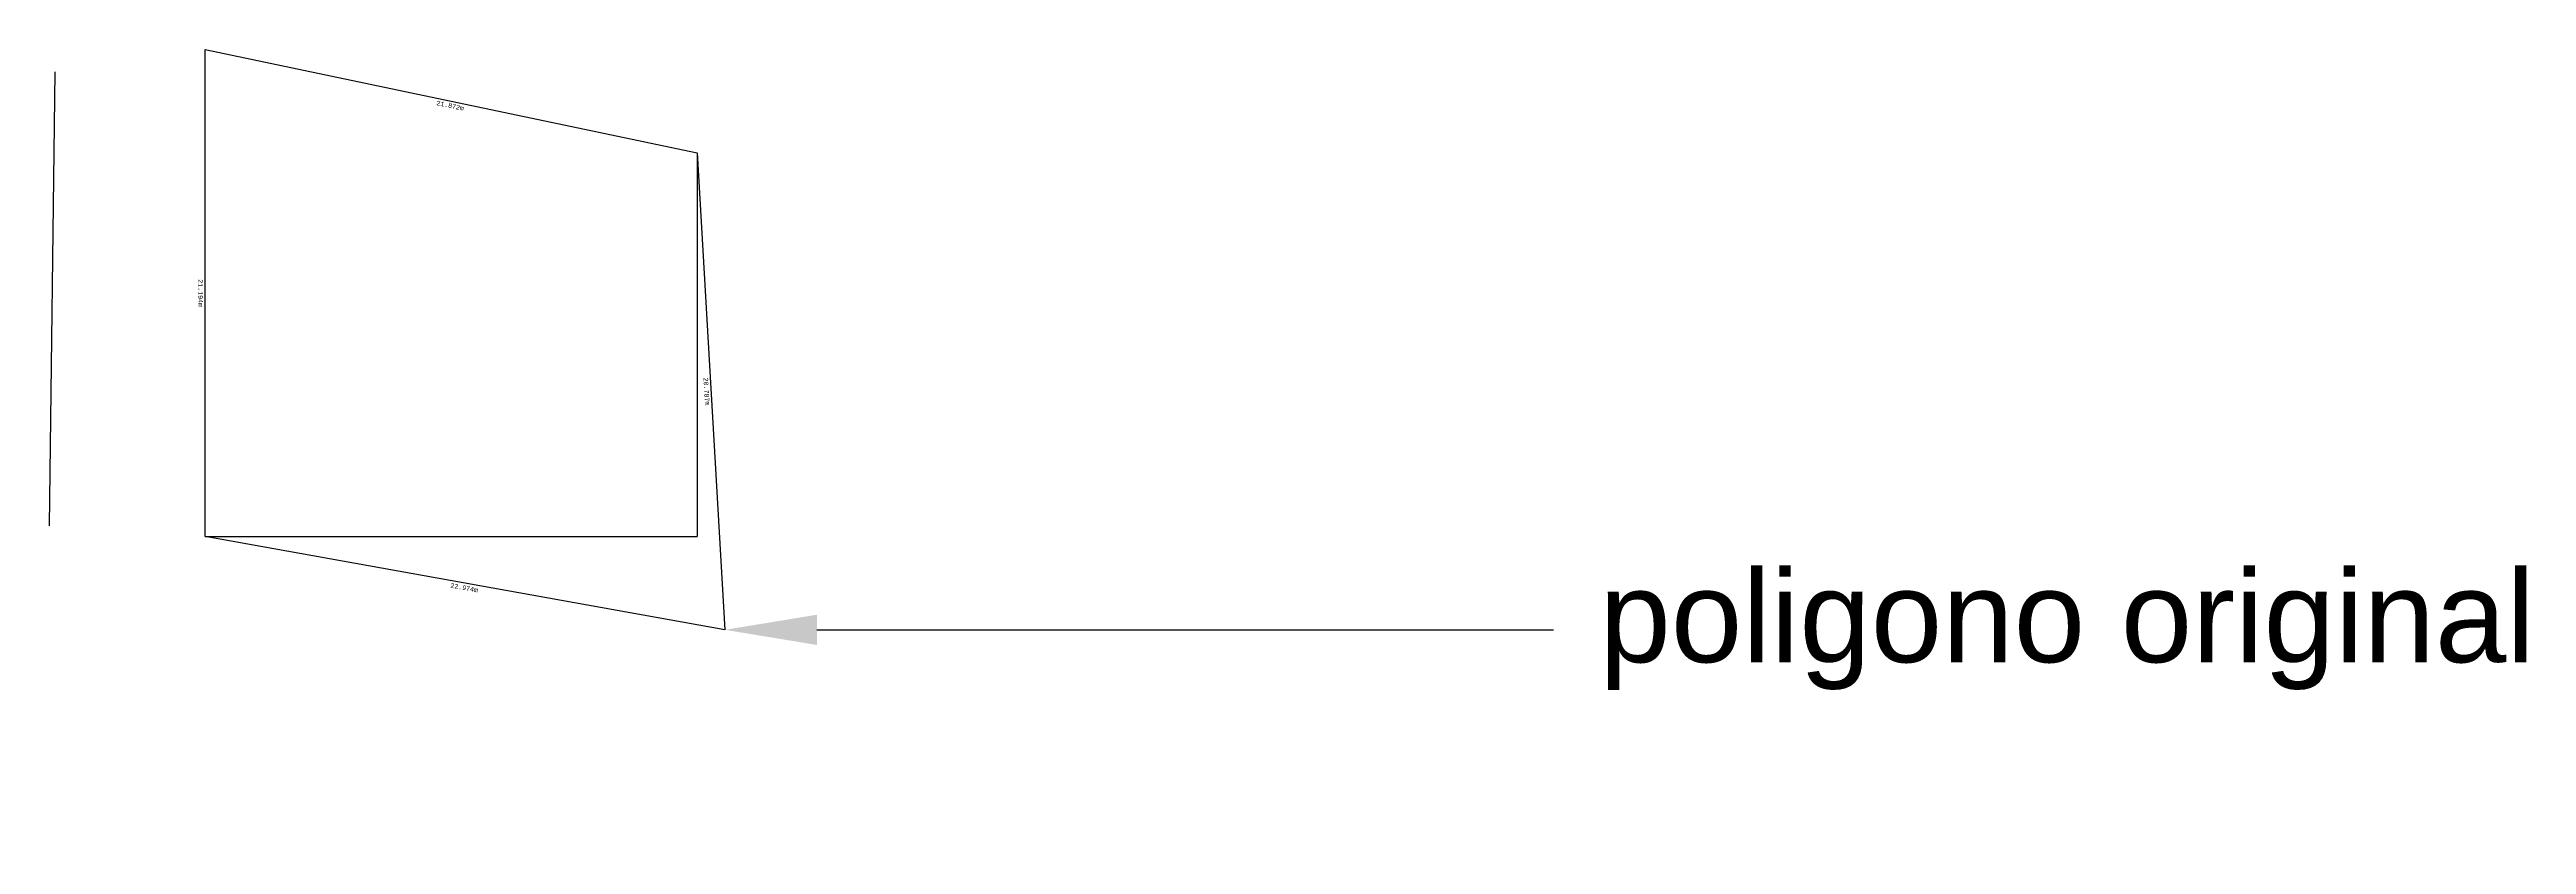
# Model space of a CAD drawing. Header units: millimetres. Extents: x 610113 to 610221, y 1315219 to 1315473.
# Drawn here: x 610113.3 to 610221.1, y 1315438.3 to 1315472.9 of the extents above; entities outside this region: 1.
import ezdxf
from ezdxf import colors
from ezdxf.entities.mleader import LeaderData, LeaderLine
from ezdxf.enums import TextEntityAlignment as Align
from ezdxf.math import Vec2, Vec3

# ---------------------------------------------------------------- set-up
doc = ezdxf.new("R2010")
doc.units = ezdxf.units.MM
doc.layers.add('CVL_CUADCON_TIT', color=1, linetype='Continuous')
doc.styles.add('MONOTXT4', font='monotxt4.shx')
doc.styles.get("Standard").update_dxf_attribs({"font": 'arial.ttf'})

msp = doc.modelspace()

# ---------------------------------------------------------------- linework, layer by layer
msp.add_lwpolyline([(610120.1, 1315451.67), (610120.1, 1315472.86), (610141.5, 1315468.36), (610142.71, 1315447.61)], close=True)
for points in [[(610113.33, 1315452.13), (610113.57, 1315471.89)], [(610118.37, 1315250.1), (610161.96, 1315219.19)]]:
    msp.add_lwpolyline(points)
at = {"layer": 'CVL_CUADCON_TIT', "color": 2}
for points in [[(610141.5, 1315468.36), (610141.5, 1315451.67)], [(610120.1, 1315451.67), (610141.5, 1315451.67)]]:
    msp.add_lwpolyline(points, dxfattribs=at)

# ---------------------------------------------------------------- texts
at = {"layer": 'CVL_CUADCON_TIT', "color": 2, "style": 'MONOTXT4'}
for s, rotation, p in [('21.872m', 348.1352, (610130.76, 1315470.42)), ('21.194m', 270.0054, (610119.9, 1315462.26)), ('20.787m', 273.337, (610141.91, 1315457.98)), ('22.974m', 349.8337, (610131.37, 1315449.44))]:
    msp.add_text(s, height=0.2, rotation=rotation, dxfattribs=at).set_placement(p, align=Align.MIDDLE)

# ---------------------------------------------------------------- leaders
at = {"layer": 'CVL_CUADCON_TIT', "color": 2}
ml = msp.add_multileader_mtext('Standard', dxfattribs=at)
ml.set_content('poligono original ', color=2)
ml.set_leader_properties()
ml.build(insert=Vec2(0, 0))
ctx = ml.context
ctx.base_point, ctx.plane_origin = Vec3(610178.75, 1315447.61), Vec3(610142.71, 1315447.61)
notes = []
notes.append((ctx, [(0, (1, 1, 0), (610170.75, 1315447.61), (1, 0), 8, [(0, [(610142.71, 1315447.61)], 0, [])])]))
ctx.mtext.insert, ctx.mtext.flow_direction = Vec3(610180.75, 1315450.2), 5
for ctx, leaders in notes:
    for number, flags, end, landing, length, lines in leaders:
        leader = LeaderData()
        leader.index, (leader.has_last_leader_line, leader.has_dogleg_vector, leader.attachment_direction) = number, flags
        leader.last_leader_point, leader.dogleg_vector, leader.dogleg_length = Vec3(end), Vec3(landing), length
        for number, points, colour, breaks in lines:
            line = LeaderLine()
            line.index, line.vertices, line.color, line.breaks = number, Vec3.list(points), colors.encode_raw_color(colour), breaks
            leader.lines.append(line)
        ctx.leaders.append(leader)

doc.saveas('drawing.dxf')
